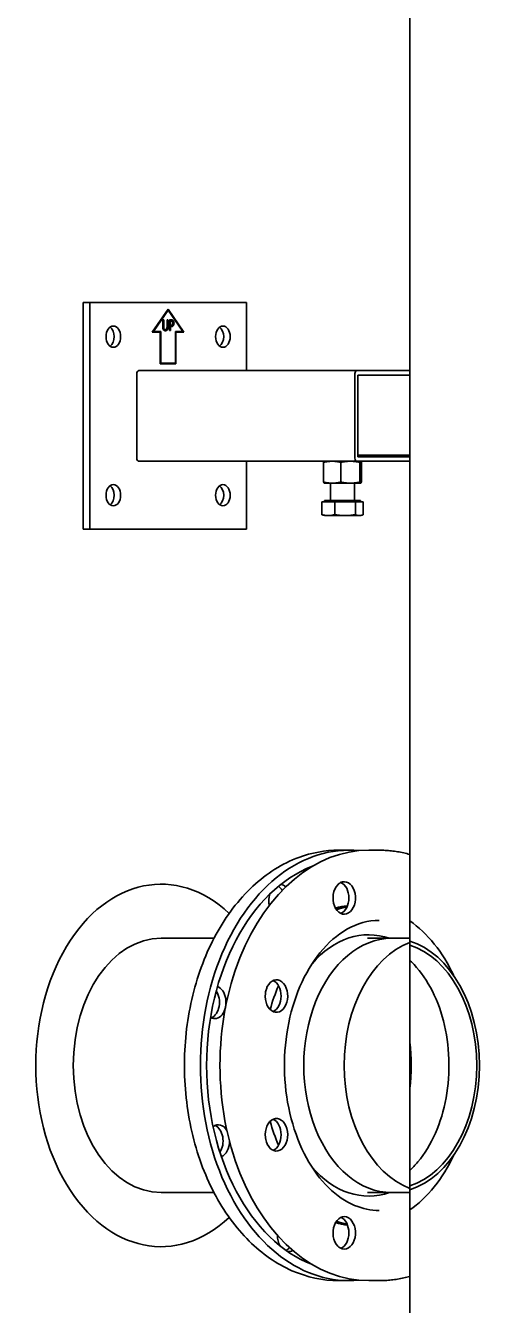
# Model space of a CAD drawing. Header units: millimetres. Extents: x 0 to 42050, y 0 to 29700.
# Drawn here: x 6531 to 6832, y 20207 to 21055 of the extents above; entities that cross this region are included whole.
import ezdxf

# ---------------------------------------------------------------- set-up
doc = ezdxf.new("R2010")
doc.units = ezdxf.units.MM
doc.header["$LTSCALE"] = 50
doc.layers.add('Visible', color=7, linetype='Continuous', lineweight=35)

msp = doc.modelspace()

# ---------------------------------------------------------------- linework, layer by layer
at = {"layer": 'Visible', "color": 9, "true_color": 0xc0c0c0}
for p, q in [((6785.87, 21891.34), (6785.87, 20826.34)), ((6785.87, 20766.34), (6785.87, 20506.02)), ((6785.87, 20226.65), (6785.87, 20136.34))]:
    msp.add_line(p, q, dxfattribs=at)
at = {"layer": 'Visible'}
for p, q in [((6569.55, 20871.34), (6573.88, 20871.34)), ((6569.55, 20721.34), (6569.55, 20871.34)), ((6573.88, 20871.34), (6677.61, 20871.34)), ((6573.88, 20721.34), (6573.88, 20871.34)), ((6677.61, 20871.34), (6677.61, 20826.34)), ((6615.23, 20851.84), (6625.75, 20867.04)), ((6625.57, 20866.34), (6615.89, 20852.34)), ((6625.75, 20866.34), (6616.07, 20852.34)), ((6625.75, 20866.34), (6625.57, 20866.34)), ((6625.66, 20866.91), (6636.08, 20851.84)), ((6625.75, 20867.04), (6636.26, 20851.84)), ((6635.43, 20852.34), (6625.75, 20866.34)), ((6622.16, 20859.91), (6622.8, 20859.91)), ((6622.16, 20855.54), (6622.16, 20859.91)), ((6622.62, 20859.91), (6622.62, 20855.54)), ((6622.8, 20859.91), (6622.8, 20855.54)), ((6623.91, 20853.56), (6623.73, 20853.56)), ((6625.02, 20859.91), (6625.66, 20859.91)), ((6625.02, 20855.52), (6625.02, 20859.91)), ((6625.48, 20859.91), (6625.48, 20855.54)), ((6625.66, 20859.91), (6625.66, 20855.54)), ((6626.59, 20859.91), (6627.8, 20859.91)), ((6626.59, 20852.91), (6626.59, 20859.91)), ((6627.23, 20852.91), (6626.59, 20852.91)), ((6627.23, 20859.1), (6627.05, 20859.1)), ((6627.05, 20859.1), (6627.05, 20856.31)), ((6627.23, 20856.31), (6627.05, 20856.31)), ((6627.23, 20855.52), (6627.05, 20855.52)), ((6627.05, 20855.52), (6627.05, 20852.91)), ((6627.76, 20859.1), (6627.23, 20859.1)), ((6627.23, 20859.1), (6627.23, 20856.31)), ((6627.23, 20856.31), (6627.67, 20856.31)), ((6627.23, 20855.52), (6627.23, 20852.91)), ((6627.77, 20855.52), (6627.23, 20855.52)), ((6620.56, 20851.84), (6615.23, 20851.84)), ((6616.07, 20852.34), (6615.89, 20852.34)), ((6616.07, 20852.34), (6620.91, 20852.34)), ((6620.56, 20830.84), (6620.56, 20851.84)), ((6620.73, 20852.34), (6620.73, 20831.34)), ((6620.91, 20852.34), (6620.91, 20831.34)), ((6630.59, 20831.34), (6630.59, 20852.34)), ((6630.59, 20852.34), (6635.43, 20852.34)), ((6630.93, 20851.84), (6630.75, 20851.84)), ((6630.75, 20851.84), (6630.75, 20830.84)), ((6630.93, 20851.84), (6630.93, 20830.84)), ((6636.26, 20851.84), (6630.93, 20851.84)), ((6630.93, 20830.84), (6620.56, 20830.84)), ((6620.91, 20831.34), (6620.73, 20831.34)), ((6620.91, 20831.34), (6630.59, 20831.34)), ((6605, 20768.34), (6605, 20824.34)), ((6606.39, 20826.34), (6750.86, 20826.34)), ((6749.47, 20824.34), (6749.47, 20768.34)), ((6785.87, 20826.34), (6750.86, 20826.34)), ((6751.55, 20823.34), (6758.46, 20823.34)), ((6751.55, 20769.34), (6751.55, 20823.34)), ((6758.46, 20823.34), (6785.87, 20823.34)), ((6785.87, 20826.34), (6785.87, 20823.34)), ((6785.87, 20813.84), (6785.87, 20823.34)), ((6785.87, 20813.84), (6785.87, 20770.34)), ((6785.87, 20770.34), (6751.55, 20770.34)), ((6785.87, 20769.34), (6751.55, 20769.34)), ((6785.87, 20770.34), (6785.87, 20769.34)), ((6785.87, 20769.34), (6785.87, 20766.34)), ((6606.39, 20766.34), (6750.86, 20766.34)), ((6677.61, 20766.34), (6677.61, 20721.34)), ((6728.8, 20765.66), (6728.8, 20752.51)), ((6729.32, 20766.34), (6729.29, 20766.32)), ((6740.2, 20752.51), (6740.2, 20765.66)), ((6750.86, 20766.34), (6785.87, 20766.34)), ((6752.72, 20765.66), (6752.72, 20752.51)), ((6753.32, 20766.34), (6753.36, 20766.32)), ((6753.85, 20765.66), (6753.85, 20752.51)), ((6729.32, 20751.84), (6729.29, 20751.85)), ((6729.32, 20751.84), (6734.5, 20751.84)), ((6733.32, 20740.34), (6733.32, 20751.84)), ((6734.5, 20751.84), (6746.46, 20751.84)), ((6746.46, 20751.84), (6753.29, 20751.84)), ((6749.32, 20740.34), (6749.32, 20751.84)), ((6753.29, 20751.84), (6753.32, 20751.84)), ((6753.32, 20751.84), (6753.36, 20751.85)), ((6727.6, 20731.01), (6727.6, 20739.54)), ((6727.6, 20739.54), (6731.85, 20739.54)), ((6753.32, 20740.34), (6729.32, 20740.34)), ((6729.32, 20739.54), (6729.32, 20740.34)), ((6731.85, 20739.54), (6736.11, 20739.54)), ((6736.11, 20739.54), (6742.97, 20739.54)), ((6736.11, 20731.01), (6736.11, 20739.54)), ((6742.97, 20739.54), (6749.84, 20739.54)), ((6749.84, 20731.01), (6749.84, 20739.54)), ((6749.84, 20739.54), (6752.44, 20739.54)), ((6752.44, 20739.54), (6755.05, 20739.54)), ((6753.32, 20739.54), (6753.32, 20740.34)), ((6755.05, 20731.01), (6755.05, 20739.54)), ((6729.32, 20730.34), (6728.37, 20730.68)), ((6731.85, 20730.34), (6729.32, 20730.34)), ((6742.97, 20730.34), (6731.85, 20730.34)), ((6752.44, 20730.34), (6742.97, 20730.34)), ((6753.32, 20730.34), (6752.44, 20730.34)), ((6753.32, 20730.34), (6754.28, 20730.68)), ((6569.55, 20721.34), (6573.88, 20721.34)), ((6677.61, 20721.34), (6573.88, 20721.34)), ((6745.66, 20508.84), (6738.8, 20508.84)), ((6758.66, 20508.84), (6765.52, 20508.84)), ((6785.87, 20506.02), (6785.87, 20495.74)), ((6785.87, 20495.74), (6785.87, 20473.01)), ((6785.87, 20473.01), (6785.87, 20457.71)), ((6785.87, 20457.71), (6785.87, 20456.06)), ((6785.87, 20456.06), (6785.87, 20450.49)), ((6621.05, 20450.49), (6656.12, 20450.49)), ((6757.94, 20450.49), (6773.83, 20450.49)), ((6773.83, 20450.49), (6785.87, 20450.49)), ((6785.87, 20447.76), (6785.87, 20450.49)), ((6785.87, 20447.76), (6785.87, 20284.91)), ((6785.87, 20282.19), (6785.87, 20284.91)), ((6621.05, 20282.19), (6656.12, 20282.19)), ((6757.94, 20282.19), (6773.83, 20282.19)), ((6773.83, 20282.19), (6785.87, 20282.19)), ((6785.87, 20282.19), (6785.87, 20276.61)), ((6785.87, 20276.61), (6785.87, 20274.96)), ((6785.87, 20274.96), (6785.87, 20259.66)), ((6785.87, 20259.66), (6785.87, 20236.93)), ((6785.87, 20236.93), (6785.87, 20226.65)), ((6745.66, 20223.84), (6738.8, 20223.84)), ((6758.66, 20223.84), (6765.52, 20223.84))]:
    msp.add_line(p, q, dxfattribs=at)
for centre in [(6589.44, 20848.84), (6662.05, 20848.84), (6589.44, 20743.84), (6662.05, 20743.84)]:
    msp.add_ellipse(centre, major_axis=(0, 7), ratio=0.691521, dxfattribs=at)
for centre, major_axis, start_param, end_param in [((6585.11, 20848.84), (0, 7), 3.605764, 5.819014), ((6657.72, 20848.84), (0, 7), 3.605764, 5.819014), ((6606.39, 20824.34), (0, 2), 0, 1.570796), ((6750.86, 20824.34), (0, 2), 0, 1.570796), ((6606.39, 20768.34), (0, -2), 4.712389, 6.283185), ((6750.86, 20768.34), (0, -2), 4.712389, 6.283185), ((6585.11, 20743.84), (0, 7), 3.605764, 5.819014), ((6657.72, 20743.84), (0, 7), 3.605764, 5.819014), ((6745.66, 20366.34), (0, -142.5), 3.075571, 6.349207), ((6758.66, 20366.34), (0, 142.5), 0, 3.141593), ((6621.05, 20366.34), (0, 120), 5.707686, 10.000278), ((6745.66, 20366.34), (0, -136.5), 3.401761, 6.023017), ((6742.44, 20477.2), (0, 10.75), 0.618187, 6.450396), ((6695.53, 20475.41), (0, 10.75), 5.396095, 5.805112), ((6699.87, 20475.41), (0, 10.75), 5.740737, 6.209873), ((6738.1, 20477.2), (0, -10.75), 0.295809, 2.845871), ((6699.87, 20475.41), (0, 10.75), 1.164558, 1.866657), ((6749.99, 20366.34), (0, 106), 0.073269, 0.183804), ((6752.16, 20366.34), (0, 106), 0.10453, 0.20962), ((6752.16, 20366.34), (0, 106), 0.10453, 0.20962), ((6754.33, 20366.34), (0, 106), 0.136723, 0.234487), ((6758.66, 20366.34), (0, 86.5), 6.049555, 6.96244), ((6754.33, 20366.34), (0, 106), 5.307824, 5.838305), ((6621.05, 20366.34), (0, -84.15), 3.141593, 6.283185), ((6773.83, 20366.34), (0, 84.15), 0, 3.141593), ((6773.83, 20366.34), (0, 84.15), 0, 3.141593), ((6800.56, 20366.34), (0, 84.15), 0.255127, 2.886466), ((6800.56, 20366.34), (0, -84.15), 3.396719, 6.028059), ((6773.83, 20366.34), (0, -84.15), 0.208435, 2.933157), ((6773.83, 20366.34), (0, -81.55), 0.215184, 2.926409), ((6697.53, 20412.26), (0, 10.75), 1.403585, 7.235794), ((6693.19, 20412.26), (0, -10.75), 0.295809, 2.845784), ((6656.66, 20408.09), (0, 10.75), 2.755119, 6.042222), ((6652.33, 20408.09), (0, -10.75), 0.295809, 2.347246), ((6730.49, 20366.34), (0, -81.55), 1.381196, 1.760397), ((6659.04, 20316.31), (0, 10.75), 5.407459, 6.77457), ((6697.53, 20320.41), (0, 10.75), 2.188984, 8.021193), ((6693.19, 20320.41), (0, -10.75), 0.295809, 2.845784), ((6654.7, 20316.31), (0, 10.75), 3.944427, 5.987376), ((6659.04, 20316.31), (0, -10.75), 0.268548, 1.544173), ((6754.33, 20366.34), (0, 106), 3.586473, 4.116954), ((6758.66, 20366.34), (0, -86.5), 5.603931, 6.516816), ((6742.44, 20255.47), (0, 10.75), 2.974382, 8.806591), ((6749.99, 20366.34), (0, -106), 6.099382, 6.209916), ((6752.16, 20366.34), (0, -106), 6.073566, 6.178655), ((6752.16, 20366.34), (0, -106), 6.073566, 6.178655), ((6754.33, 20366.34), (0, -106), 6.048698, 6.146463), ((6738.1, 20255.47), (0, -10.75), 0.295721, 2.845784), ((6705.59, 20253.83), (0, 10.75), 1.568292, 2.2627), ((6701.26, 20253.83), (0, -10.75), 0.378758, 0.719634), ((6705.59, 20253.83), (0, -10.75), 6.21086, 6.659162)]:
    msp.add_ellipse(centre, major_axis=major_axis, ratio=0.691521, start_param=start_param, end_param=end_param, dxfattribs=at)
at = {"layer": 'Visible', "color": 9, "true_color": 0xc0c0c0}
msp.add_ellipse((6621.05, 20366.34), major_axis=(0, -120), ratio=0.691521, start_param=2.566093, end_param=6.858685, dxfattribs=at)
at = {"layer": 'Visible'}
for points, degree in [([(6622.62, 20853.41), (6622.37, 20853.77), (6622.16, 20854.79), (6622.16, 20855.54)], 2), ([(6622.62, 20855.54), (6622.62, 20855.05), (6622.71, 20854.4), (6622.83, 20854.13)], 2), ([(6623.91, 20852.76), (6623.48, 20852.76), (6622.85, 20853.09), (6622.62, 20853.41)], 2), ([(6622.8, 20855.54), (6622.8, 20855.05), (6622.89, 20854.4), (6623.01, 20854.13)], 2), ([(6622.83, 20854.13), (6622.96, 20853.85), (6623.41, 20853.56), (6623.73, 20853.56)], 2), ([(6623.01, 20854.13), (6623.14, 20853.85), (6623.59, 20853.56), (6623.91, 20853.56)], 2), ([(6623.91, 20853.56), (6624.21, 20853.56), (6624.68, 20853.85), (6624.81, 20854.13)], 2), ([(6625.2, 20853.41), (6624.97, 20853.08), (6624.36, 20852.76), (6623.91, 20852.76)], 2), ([(6624.81, 20854.13), (6624.93, 20854.4), (6625.02, 20855.05), (6625.02, 20855.52)], 2), ([(6625.48, 20855.54), (6625.48, 20854.81), (6625.28, 20853.77), (6625.02, 20853.41)], 2), ([(6625.66, 20855.54), (6625.66, 20854.81), (6625.46, 20853.77), (6625.2, 20853.41)], 2), ([(6629.04, 20856.24), (6628.79, 20855.89), (6628.11, 20855.52), (6627.59, 20855.52)], 2), ([(6627.62, 20859.91), (6628.05, 20859.91), (6628.66, 20859.71), (6628.89, 20859.47)], 2), ([(6627.67, 20856.31), (6628.06, 20856.31), (6628.54, 20856.49), (6628.7, 20856.73)], 2), ([(6628.62, 20858.84), (6628.47, 20858.98), (6628.06, 20859.1), (6627.76, 20859.1)], 2), ([(6629.22, 20856.24), (6628.97, 20855.89), (6628.29, 20855.52), (6627.77, 20855.52)], 2), ([(6627.8, 20859.91), (6628.23, 20859.91), (6628.84, 20859.71), (6629.07, 20859.47)], 2), ([(6628.97, 20857.77), (6628.97, 20858.13), (6628.8, 20858.67), (6628.62, 20858.84)], 2), ([(6628.7, 20856.73), (6628.84, 20856.94), (6628.97, 20857.44), (6628.97, 20857.77)], 2), ([(6628.89, 20859.47), (6629.16, 20859.21), (6629.46, 20858.38), (6629.46, 20857.8)], 2), ([(6629.46, 20857.8), (6629.46, 20857.35), (6629.24, 20856.53), (6629.04, 20856.24)], 2), ([(6629.07, 20859.47), (6629.34, 20859.21), (6629.64, 20858.38), (6629.64, 20857.8)], 2), ([(6629.64, 20857.8), (6629.64, 20857.35), (6629.42, 20856.53), (6629.22, 20856.24)], 2), ([(6698.9, 20419.14), (6696.72, 20414.11), (6694.85, 20408.83), (6693.33, 20403.38)], 3), ([(6693.33, 20329.29), (6694.85, 20323.84), (6696.72, 20318.56), (6698.9, 20313.53)], 3)]:
    msp.add_open_spline(points, degree=degree, dxfattribs=at)
for points, degree, knots in [([(6625.02, 20853.41), (6624.79, 20853.08), (6624.21, 20852.78), (6623.82, 20852.76)], 2, [0, 0, 0, 1, 1.894748, 1.894748, 1.894748]), ([(6738.8, 20223.84), (6728.24, 20223.84), (6717.71, 20226.11), (6697.55, 20234.95), (6687.98, 20241.63), (6670.49, 20258.9), (6662.68, 20269.69), (6649.79, 20294.23), (6644.77, 20308.05), (6638.1, 20337.17), (6636.45, 20352.48), (6636.67, 20383.04), (6638.53, 20398.28), (6645.63, 20427.25), (6650.86, 20440.97), (6664.29, 20465.45), (6672.48, 20476.23), (6691.03, 20493.45), (6701.34, 20499.99), (6720.88, 20507.2), (6729.84, 20508.84), (6738.8, 20508.84)], 3, [3.964322, 3.964322, 3.964322, 3.964322, 4.258524, 4.258524, 4.563459, 4.563459, 4.885546, 4.885546, 5.215051, 5.215051, 5.545393, 5.545393, 5.875541, 5.875541, 6.205894, 6.205894, 6.535202, 6.535202, 6.856057, 6.856057, 7.105914, 7.105914, 7.105914, 7.105914]), ([(6785.87, 20506.02), (6784.54, 20506.4), (6783.2, 20506.73), (6780.51, 20507.33), (6779.16, 20507.59), (6776.45, 20508.04), (6775.09, 20508.23), (6772.36, 20508.53), (6771, 20508.65), (6768.26, 20508.8), (6766.89, 20508.84), (6765.52, 20508.84)], 3, [6.0923253, 6.0923253, 6.0923253, 6.0923253, 6.1304973, 6.1304973, 6.1686693, 6.1686693, 6.2068413, 6.2068413, 6.2450133, 6.2450133, 6.2831853, 6.2831853, 6.2831853, 6.2831853]), ([(6738.13, 20485.96), (6738.31, 20486.15), (6738.49, 20486.32), (6739.23, 20486.95), (6739.82, 20487.31), (6740.69, 20487.66), (6740.94, 20487.74), (6741.2, 20487.8)], 3, [-2.1952792, -2.1952792, -2.1952792, -2.1952792, -2.0993492, -2.0993492, -1.8229843, -1.8229843, -1.7097702, -1.7097702, -1.7097702, -1.7097702]), ([(6765.52, 20462.34), (6758.38, 20462.34), (6751.2, 20460.42), (6737.93, 20452.9), (6731.84, 20447.69), (6721.29, 20434.67), (6716.75, 20427.08), (6709.47, 20410.11), (6706.7, 20400.75), (6703.24, 20381.13), (6702.55, 20370.88), (6703.34, 20350.56), (6704.83, 20340.5), (6709.78, 20321.64), (6713.24, 20312.86), (6721.66, 20297.43), (6726.62, 20290.8), (6737.48, 20280.15), (6743.38, 20276.19), (6754.7, 20271.43), (6760.12, 20270.34), (6765.52, 20270.34)], 3, [0, 0, 0, 0, 0.373686, 0.373686, 0.706292, 0.706292, 1.015444, 1.015444, 1.320989, 1.320989, 1.62709, 1.62709, 1.933509, 1.933509, 2.23932, 2.23932, 2.545252, 2.545252, 2.858841, 2.858841, 3.141593, 3.141593, 3.141593, 3.141593]), ([(6785.87, 20296.77), (6787.74, 20298.5), (6789.56, 20300.41), (6795.73, 20307.8), (6799.67, 20314.22), (6806, 20328.62), (6808.42, 20336.56), (6811.46, 20353.23), (6812.09, 20361.94), (6811.49, 20379.23), (6810.25, 20387.8), (6806.07, 20403.88), (6803.12, 20411.4), (6795.9, 20424.62), (6791.63, 20430.31), (6786.61, 20435.21), (6786.24, 20435.56), (6785.87, 20435.9)], 3, [3.192993, 3.192993, 3.192993, 3.192993, 3.315735, 3.315735, 3.627769, 3.627769, 3.93637, 3.93637, 4.245313, 4.245313, 4.554516, 4.554516, 4.863265, 4.863265, 5.172215, 5.172215, 5.196572, 5.196572, 5.196572, 5.196572]), ([(6690.2, 20414.05), (6690.23, 20414.36), (6690.28, 20414.67), (6690.49, 20415.87), (6690.73, 20416.73), (6691.18, 20417.86), (6691.32, 20418.18), (6691.47, 20418.49)], 3, [-2.1952792, -2.1952792, -2.1952792, -2.1952792, -2.0993492, -2.0993492, -1.8229843, -1.8229843, -1.7097702, -1.7097702, -1.7097702, -1.7097702]), ([(6691.47, 20314.18), (6691.41, 20314.29), (6691.36, 20314.41), (6690.78, 20315.7), (6690.41, 20317.01), (6690.22, 20318.46), (6690.21, 20318.54), (6690.2, 20318.62)], 3, [-3.2252988, -3.2252988, -3.2252988, -3.2252988, -3.177097, -3.177097, -2.688345, -2.688345, -2.659356, -2.659356, -2.659356, -2.659356]), ([(6741.2, 20244.87), (6740.98, 20244.92), (6740.76, 20244.99), (6739.93, 20245.3), (6739.34, 20245.65), (6738.56, 20246.29), (6738.34, 20246.49), (6738.13, 20246.71)], 3, [-2.1952792, -2.1952792, -2.1952792, -2.1952792, -2.0993492, -2.0993492, -1.8229843, -1.8229843, -1.7097702, -1.7097702, -1.7097702, -1.7097702]), ([(6765.52, 20223.84), (6766.89, 20223.84), (6768.26, 20223.87), (6771, 20224.02), (6772.36, 20224.14), (6775.09, 20224.44), (6776.45, 20224.63), (6779.16, 20225.08), (6780.51, 20225.34), (6783.2, 20225.94), (6784.54, 20226.28), (6785.87, 20226.65)], 3, [3.1415927, 3.1415927, 3.1415927, 3.1415927, 3.1797647, 3.1797647, 3.2179367, 3.2179367, 3.2561087, 3.2561087, 3.2942807, 3.2942807, 3.3324527, 3.3324527, 3.3324527, 3.3324527])]:
    msp.add_open_spline(points, degree=degree, knots=knots, dxfattribs=at)
for points, weights in [([(6734.5, 20766.34), (6731.86, 20766.34), (6728.8, 20765.66)], [1, 1.11576506476, 1.15554960661]), ([(6728.8, 20765.66), (6729.06, 20766.24), (6729.29, 20766.32)], [1.15554960661, 1.12125500829, 1.03050247404]), ([(6740.2, 20765.66), (6737.15, 20766.34), (6734.5, 20766.34)], [1.15554960661, 1.11576506476, 1]), ([(6746.46, 20766.34), (6743.56, 20766.34), (6740.2, 20765.66)], [1, 1.11576506476, 1.15554960661]), ([(6752.72, 20765.66), (6749.37, 20766.34), (6746.46, 20766.34)], [1.15554960661, 1.11576506476, 1]), ([(6753.29, 20766.34), (6753.02, 20766.34), (6752.72, 20765.66)], [1, 1.11576506476, 1.15554960661]), ([(6753.85, 20765.66), (6753.55, 20766.34), (6753.29, 20766.34)], [1.15554960661, 1.11576506476, 1]), ([(6728.8, 20752.51), (6731.86, 20751.84), (6734.5, 20751.84)], [1.15554960661, 1.11576506476, 1]), ([(6729.29, 20751.85), (6729.06, 20751.93), (6728.8, 20752.51)], [1.03050247404, 1.12125500829, 1.15554960661]), ([(6734.5, 20751.84), (6737.15, 20751.84), (6740.2, 20752.51)], [1, 1.11576506476, 1.15554960661]), ([(6740.2, 20752.51), (6743.56, 20751.84), (6746.46, 20751.84)], [1.15554960661, 1.11576506476, 1]), ([(6746.46, 20751.84), (6749.37, 20751.84), (6752.72, 20752.51)], [1, 1.11576506476, 1.15554960661]), ([(6752.72, 20752.51), (6753.02, 20751.84), (6753.29, 20751.84)], [1.15554960661, 1.11576506476, 1]), ([(6753.29, 20751.84), (6753.55, 20751.84), (6753.85, 20752.51)], [1, 1.11576506476, 1.15554960661]), ([(6727.6, 20731.01), (6728, 20730.82), (6728.37, 20730.68)], [1.01981541865, 1.02777061442, 1.02970706149]), ([(6731.85, 20730.34), (6729.88, 20730.34), (6727.6, 20731.01)], [1, 1.04818815859, 1.01981541865]), ([(6736.11, 20731.01), (6733.83, 20730.34), (6731.85, 20730.34)], [1.01981541865, 1.04818815859, 1]), ([(6742.97, 20730.34), (6739.79, 20730.34), (6736.11, 20731.01)], [1, 1.04818815859, 1.01981541865]), ([(6749.84, 20731.01), (6746.16, 20730.34), (6742.97, 20730.34)], [1.01981541865, 1.04818815859, 1]), ([(6752.44, 20730.34), (6751.23, 20730.34), (6749.84, 20731.01)], [1, 1.04818815859, 1.01981541865]), ([(6755.05, 20731.01), (6753.65, 20730.34), (6752.44, 20730.34)], [1.01981541865, 1.04818815859, 1])]:
    msp.add_rational_spline(points, weights, degree=2, dxfattribs=at)

doc.saveas('drawing.dxf')
